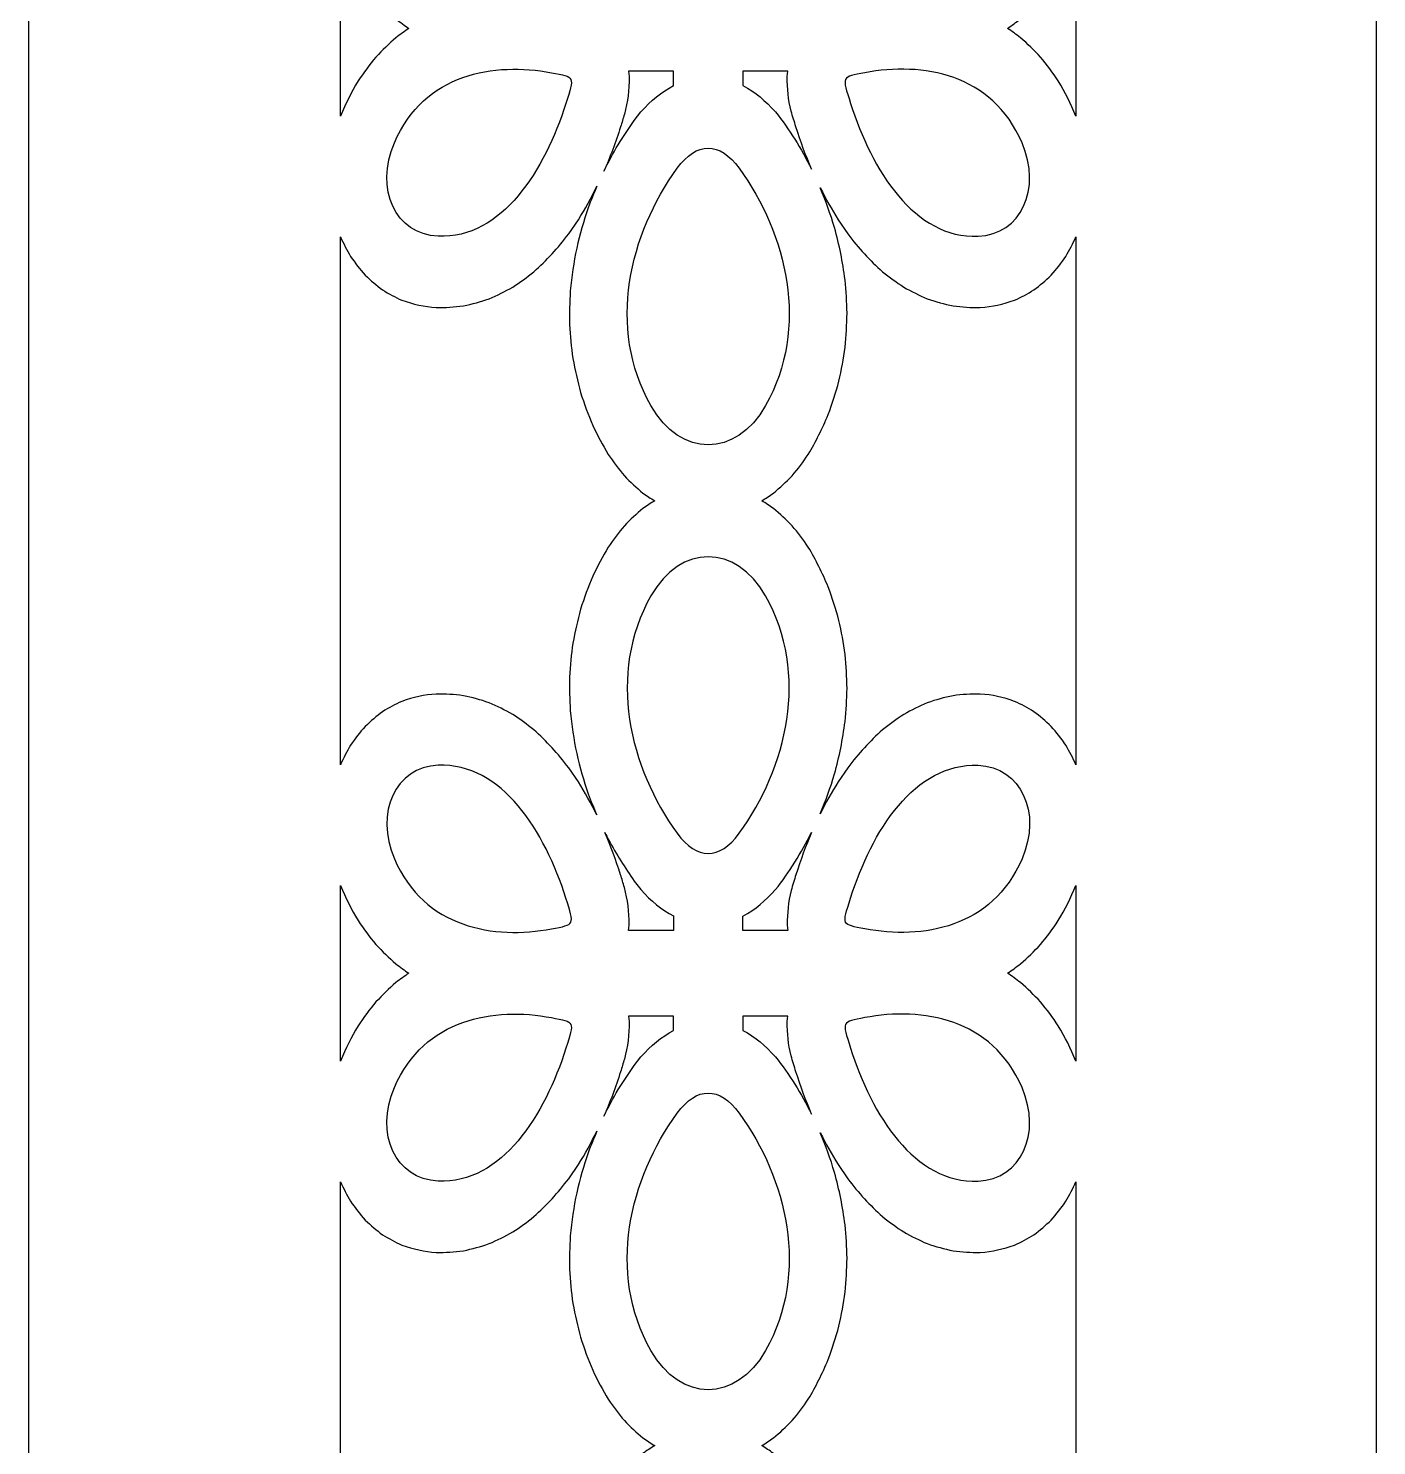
# Model space of a CAD drawing. Header units: centimetres. Extents: x 20.8 to 23.1, y -9 to 9.
# Drawn here: x 20.838 to 23.107, y -4.439 to -2.052 of the extents above; entities that cross this region are included whole.
import ezdxf

# ---------------------------------------------------------------- set-up
doc = ezdxf.new("R2010")
doc.units = ezdxf.units.CM
doc.header["$MEASUREMENT"] = 0
doc.layers.add('layer 1', color=7, linetype='Continuous')

msp = doc.modelspace()

# ---------------------------------------------------------------- linework, layer by layer
at = {"layer": 'layer 1', "color": 250}
for points, knots in [([(23.10706, -9.00021), (23.10706, -9.00021), (20.83793, -9.00021), (20.83793, -9.00021), (20.83793, -9.00021), (20.83793, -9.00021), (20.83793, 9.00077), (20.83793, 9.00077), (20.83793, 9.00077), (20.83793, 9.00077), (23.10706, 9.00077), (23.10706, 9.00077), (23.10706, 9.00077), (23.10706, 9.00077), (23.10706, -9.00021), (23.10706, -9.00021)], [0, 0, 0, 0, 0.2, 0.2, 0.2, 0.2, 0.4, 0.4, 0.4, 0.4, 0.6, 0.6, 0.6, 0.6, 1, 1, 1, 1]), ([(21.36327, -2.2002), (21.37194, -2.17896), (21.38151, -2.16017), (21.3929, -2.14092), (21.3929, -2.14092), (21.40247, -2.12654), (21.41209, -2.11362), (21.4229, -2.10065), (21.4229, -2.10065), (21.43384, -2.08887), (21.44468, -2.07838), (21.45655, -2.06809), (21.45655, -2.06809), (21.46386, -2.06241), (21.4711, -2.05719), (21.47839, -2.05235), (21.47839, -2.05235), (21.47106, -2.04744), (21.46385, -2.04221), (21.45656, -2.03654), (21.45656, -2.03654), (21.44468, -2.02625), (21.43384, -2.01575), (21.4229, -2.00398), (21.4229, -2.00398), (21.41209, -1.99101), (21.40247, -1.97809), (21.3929, -1.9637), (21.3929, -1.9637), (21.3815, -1.94446), (21.37194, -1.92566), (21.36327, -1.90442), (21.36327, -1.90442), (21.36327, -1.90442), (21.36327, -2.2002), (21.36327, -2.2002)], [0, 0, 0, 0, 0.1, 0.1, 0.1, 0.1, 0.2, 0.2, 0.2, 0.2, 0.3, 0.3, 0.3, 0.3, 0.4, 0.4, 0.4, 0.4, 0.5, 0.5, 0.5, 0.5, 0.6, 0.6, 0.6, 0.6, 0.7, 0.7, 0.7, 0.7, 0.8, 0.8, 0.8, 0.8, 1, 1, 1, 1]), ([(22.60097, -1.90442), (22.59231, -1.92567), (22.58273, -1.94446), (22.57134, -1.9637), (22.57134, -1.9637), (22.56176, -1.97809), (22.55215, -1.99101), (22.54134, -2.00398), (22.54134, -2.00398), (22.53039, -2.01576), (22.51955, -2.02625), (22.50767, -2.03654), (22.50767, -2.03654), (22.50041, -2.0422), (22.49321, -2.04741), (22.48591, -2.05231), (22.48591, -2.05231), (22.49321, -2.05722), (22.50041, -2.06243), (22.50768, -2.06808), (22.50768, -2.06808), (22.51955, -2.07838), (22.5304, -2.08887), (22.54134, -2.10065), (22.54134, -2.10065), (22.55215, -2.11361), (22.56176, -2.12654), (22.57134, -2.14092), (22.57134, -2.14092), (22.58273, -2.16017), (22.59231, -2.17895), (22.60097, -2.2002), (22.60097, -2.2002), (22.60097, -2.2002), (22.60097, -1.90442), (22.60097, -1.90442)], [0, 0, 0, 0, 0.1, 0.1, 0.1, 0.1, 0.2, 0.2, 0.2, 0.2, 0.3, 0.3, 0.3, 0.3, 0.4, 0.4, 0.4, 0.4, 0.5, 0.5, 0.5, 0.5, 0.6, 0.6, 0.6, 0.6, 0.7, 0.7, 0.7, 0.7, 0.8, 0.8, 0.8, 0.8, 1, 1, 1, 1]), ([(21.7184, -2.12709), (21.62201, -2.10882), (21.50444, -2.12794), (21.45397, -2.24487), (21.45397, -2.24487), (21.42021, -2.32309), (21.4559, -2.39934), (21.52768, -2.40238), (21.52768, -2.40238), (21.63498, -2.40692), (21.70718, -2.29085), (21.74256, -2.17871), (21.74256, -2.17871), (21.75712, -2.1326), (21.75804, -2.13459), (21.7184, -2.12709)], [0, 0, 0, 0, 0.2, 0.2, 0.2, 0.2, 0.4, 0.4, 0.4, 0.4, 0.6, 0.6, 0.6, 0.6, 1, 1, 1, 1]), ([(22.24584, -2.12708), (22.34223, -2.10882), (22.4598, -2.12794), (22.51027, -2.24487), (22.51027, -2.24487), (22.54403, -2.32309), (22.50834, -2.39934), (22.43656, -2.40238), (22.43656, -2.40238), (22.32926, -2.40692), (22.25705, -2.29085), (22.22168, -2.17871), (22.22168, -2.17871), (22.20713, -2.1326), (22.2062, -2.13458), (22.24584, -2.12708)], [0, 0, 0, 0, 0.2, 0.2, 0.2, 0.2, 0.4, 0.4, 0.4, 0.4, 0.6, 0.6, 0.6, 0.6, 1, 1, 1, 1]), ([(21.92372, -2.12437), (21.92372, -2.12437), (21.92372, -2.1487), (21.92372, -2.1487), (21.92372, -2.1487), (21.90314, -2.15954), (21.88612, -2.17371), (21.86894, -2.19316), (21.86894, -2.19316), (21.86894, -2.19316), (21.85762, -2.2076), (21.85762, -2.2076), (21.85762, -2.2076), (21.84825, -2.22088), (21.83935, -2.23426), (21.83064, -2.24822), (21.83064, -2.24822), (21.822, -2.26296), (21.81405, -2.2777), (21.80666, -2.29277), (21.80666, -2.29277), (21.81713, -2.26891), (21.82635, -2.24415), (21.83455, -2.21819), (21.83455, -2.21819), (21.83679, -2.21111), (21.839, -2.20402), (21.84108, -2.19686), (21.84108, -2.19686), (21.84701, -2.17514), (21.84925, -2.1566), (21.84897, -2.13347), (21.84897, -2.13347), (21.84897, -2.13347), (21.84797, -2.12437), (21.84797, -2.12437), (21.84797, -2.12437), (21.84797, -2.12437), (21.92372, -2.12437), (21.92372, -2.12437)], [0, 0, 0, 0, 0.0909091, 0.0909091, 0.0909091, 0.0909091, 0.1818182, 0.1818182, 0.1818182, 0.1818182, 0.2727273, 0.2727273, 0.2727273, 0.2727273, 0.3636364, 0.3636364, 0.3636364, 0.3636364, 0.4545455, 0.4545455, 0.4545455, 0.4545455, 0.5454545, 0.5454545, 0.5454545, 0.5454545, 0.6363636, 0.6363636, 0.6363636, 0.6363636, 0.7272727, 0.7272727, 0.7272727, 0.7272727, 0.8181818, 0.8181818, 0.8181818, 0.8181818, 1, 1, 1, 1]), ([(22.04051, -2.1485), (22.04051, -2.1485), (22.04051, -2.12437), (22.04051, -2.12437), (22.04051, -2.12437), (22.04051, -2.12437), (22.11627, -2.12437), (22.11627, -2.12437), (22.11627, -2.12437), (22.11627, -2.12437), (22.11526, -2.13346), (22.11526, -2.13346), (22.11526, -2.13346), (22.11503, -2.15452), (22.11674, -2.17163), (22.12173, -2.19161), (22.12173, -2.19161), (22.12418, -2.20059), (22.1269, -2.20939), (22.1297, -2.21821), (22.1297, -2.21821), (22.13753, -2.24296), (22.14627, -2.26662), (22.15613, -2.28944), (22.15613, -2.28944), (22.13862, -2.25479), (22.11884, -2.22205), (22.09529, -2.19315), (22.09529, -2.19315), (22.07824, -2.17386), (22.06145, -2.15986), (22.04051, -2.1485)], [0, 0, 0, 0, 0.1111111, 0.1111111, 0.1111111, 0.1111111, 0.2222222, 0.2222222, 0.2222222, 0.2222222, 0.3333333, 0.3333333, 0.3333333, 0.3333333, 0.4444444, 0.4444444, 0.4444444, 0.4444444, 0.5555556, 0.5555556, 0.5555556, 0.5555556, 0.6666667, 0.6666667, 0.6666667, 0.6666667, 0.7777778, 0.7777778, 0.7777778, 0.7777778, 1, 1, 1, 1]), ([(21.92997, -2.28795), (21.85007, -2.39782), (21.81117, -2.55605), (21.88561, -2.6876), (21.88561, -2.6876), (21.9354, -2.77561), (22.02885, -2.77559), (22.07864, -2.6876), (22.07864, -2.6876), (22.15307, -2.55605), (22.11417, -2.39782), (22.03427, -2.28795), (22.03427, -2.28795), (22.00142, -2.24276), (21.96282, -2.24276), (21.92997, -2.28795)], [0, 0, 0, 0, 0.2, 0.2, 0.2, 0.2, 0.4, 0.4, 0.4, 0.4, 0.6, 0.6, 0.6, 0.6, 1, 1, 1, 1]), ([(21.36327, -3.2923), (21.36843, -3.28075), (21.37382, -3.27029), (21.38021, -3.25943), (21.38021, -3.25943), (21.38805, -3.24787), (21.39581, -3.23792), (21.40487, -3.22779), (21.40487, -3.22779), (21.4144, -3.2185), (21.42361, -3.21067), (21.43405, -3.20301), (21.43405, -3.20301), (21.44479, -3.19623), (21.45508, -3.19073), (21.46642, -3.18566), (21.46642, -3.18566), (21.48609, -3.17849), (21.50396, -3.17476), (21.52442, -3.17322), (21.52442, -3.17322), (21.53999, -3.1731), (21.55462, -3.174), (21.5701, -3.17606), (21.5701, -3.17606), (21.58498, -3.17909), (21.59886, -3.18291), (21.61337, -3.18797), (21.61337, -3.18797), (21.6271, -3.19378), (21.63988, -3.20012), (21.65304, -3.20765), (21.65304, -3.20765), (21.66539, -3.21567), (21.67691, -3.22404), (21.68858, -3.23345), (21.68858, -3.23345), (21.71036, -3.25279), (21.72897, -3.2732), (21.74729, -3.29735), (21.74729, -3.29735), (21.74729, -3.29735), (21.76355, -3.32103), (21.76355, -3.32103), (21.76355, -3.32103), (21.77481, -3.3391), (21.78505, -3.35754), (21.7944, -3.37653), (21.7944, -3.37653), (21.7894, -3.36499), (21.78467, -3.35324), (21.78014, -3.34107), (21.78014, -3.34107), (21.77254, -3.31864), (21.76623, -3.29667), (21.76072, -3.27332), (21.76072, -3.27332), (21.75585, -3.24915), (21.75239, -3.22592), (21.75002, -3.20117), (21.75002, -3.20117), (21.7489, -3.18216), (21.74851, -3.16386), (21.74882, -3.1448), (21.74882, -3.1448), (21.74991, -3.12527), (21.75171, -3.10672), (21.75437, -3.08742), (21.75437, -3.08742), (21.75792, -3.06777), (21.76208, -3.04934), (21.76727, -3.03025), (21.76727, -3.03025), (21.77343, -3.01098), (21.78007, -2.99309), (21.78784, -2.97472), (21.78784, -2.97472), (21.79596, -2.95772), (21.80427, -2.9418), (21.81378, -2.92594), (21.81378, -2.92594), (21.82246, -2.91305), (21.83115, -2.90152), (21.84096, -2.88995), (21.84096, -2.88995), (21.85117, -2.87925), (21.86116, -2.86996), (21.87233, -2.86084), (21.87233, -2.86084), (21.87895, -2.85611), (21.88543, -2.85183), (21.89207, -2.84783), (21.89207, -2.84783), (21.88543, -2.84383), (21.87895, -2.83956), (21.87233, -2.83483), (21.87233, -2.83483), (21.86116, -2.8257), (21.85117, -2.81641), (21.84096, -2.80571), (21.84096, -2.80571), (21.83115, -2.79414), (21.82246, -2.78261), (21.81378, -2.76973), (21.81378, -2.76973), (21.80427, -2.75386), (21.79596, -2.73794), (21.78783, -2.72094), (21.78783, -2.72094), (21.78007, -2.70257), (21.77343, -2.68469), (21.76727, -2.66542), (21.76727, -2.66542), (21.76208, -2.64632), (21.75792, -2.6279), (21.75437, -2.60825), (21.75437, -2.60825), (21.75171, -2.58894), (21.74991, -2.5704), (21.74882, -2.55087), (21.74882, -2.55087), (21.74851, -2.5318), (21.7489, -2.51351), (21.75002, -2.4945), (21.75002, -2.4945), (21.75239, -2.46975), (21.75585, -2.44651), (21.76072, -2.42234), (21.76072, -2.42234), (21.76623, -2.39899), (21.77254, -2.37702), (21.78014, -2.35459), (21.78014, -2.35459), (21.78482, -2.34203), (21.78972, -2.32992), (21.7949, -2.31812), (21.7949, -2.31812), (21.78541, -2.33746), (21.77501, -2.35624), (21.76355, -2.37463), (21.76355, -2.37463), (21.76355, -2.37463), (21.74729, -2.39832), (21.74729, -2.39832), (21.74729, -2.39832), (21.72896, -2.42247), (21.71036, -2.44286), (21.68858, -2.4622), (21.68858, -2.4622), (21.67691, -2.47161), (21.66539, -2.47998), (21.65305, -2.488), (21.65305, -2.488), (21.63989, -2.49554), (21.6271, -2.50188), (21.61336, -2.50769), (21.61336, -2.50769), (21.59886, -2.51275), (21.58498, -2.51656), (21.5701, -2.5196), (21.5701, -2.5196), (21.55462, -2.52166), (21.53999, -2.52255), (21.52441, -2.52244), (21.52441, -2.52244), (21.50396, -2.5209), (21.48608, -2.51716), (21.46641, -2.51), (21.46641, -2.51), (21.45507, -2.50493), (21.44479, -2.49942), (21.43404, -2.49265), (21.43404, -2.49265), (21.42361, -2.48499), (21.41439, -2.47716), (21.40487, -2.46787), (21.40487, -2.46787), (21.39582, -2.45774), (21.38805, -2.44779), (21.38021, -2.43623), (21.38021, -2.43623), (21.37382, -2.42537), (21.36842, -2.41491), (21.36327, -2.40336), (21.36327, -2.40336), (21.36327, -2.40336), (21.36327, -3.2923), (21.36327, -3.2923)], [0, 0, 0, 0, 0.0208333, 0.0208333, 0.0208333, 0.0208333, 0.0416667, 0.0416667, 0.0416667, 0.0416667, 0.0625, 0.0625, 0.0625, 0.0625, 0.0833333, 0.0833333, 0.0833333, 0.0833333, 0.1041667, 0.1041667, 0.1041667, 0.1041667, 0.125, 0.125, 0.125, 0.125, 0.1458333, 0.1458333, 0.1458333, 0.1458333, 0.1666667, 0.1666667, 0.1666667, 0.1666667, 0.1875, 0.1875, 0.1875, 0.1875, 0.2083333, 0.2083333, 0.2083333, 0.2083333, 0.2291667, 0.2291667, 0.2291667, 0.2291667, 0.25, 0.25, 0.25, 0.25, 0.2708333, 0.2708333, 0.2708333, 0.2708333, 0.2916667, 0.2916667, 0.2916667, 0.2916667, 0.3125, 0.3125, 0.3125, 0.3125, 0.3333333, 0.3333333, 0.3333333, 0.3333333, 0.3541667, 0.3541667, 0.3541667, 0.3541667, 0.375, 0.375, 0.375, 0.375, 0.3958333, 0.3958333, 0.3958333, 0.3958333, 0.4166667, 0.4166667, 0.4166667, 0.4166667, 0.4375, 0.4375, 0.4375, 0.4375, 0.4583333, 0.4583333, 0.4583333, 0.4583333, 0.4791667, 0.4791667, 0.4791667, 0.4791667, 0.5, 0.5, 0.5, 0.5, 0.5208333, 0.5208333, 0.5208333, 0.5208333, 0.5416667, 0.5416667, 0.5416667, 0.5416667, 0.5625, 0.5625, 0.5625, 0.5625, 0.5833333, 0.5833333, 0.5833333, 0.5833333, 0.6041667, 0.6041667, 0.6041667, 0.6041667, 0.625, 0.625, 0.625, 0.625, 0.6458333, 0.6458333, 0.6458333, 0.6458333, 0.6666667, 0.6666667, 0.6666667, 0.6666667, 0.6875, 0.6875, 0.6875, 0.6875, 0.7083333, 0.7083333, 0.7083333, 0.7083333, 0.7291667, 0.7291667, 0.7291667, 0.7291667, 0.75, 0.75, 0.75, 0.75, 0.7708333, 0.7708333, 0.7708333, 0.7708333, 0.7916667, 0.7916667, 0.7916667, 0.7916667, 0.8125, 0.8125, 0.8125, 0.8125, 0.8333333, 0.8333333, 0.8333333, 0.8333333, 0.8541667, 0.8541667, 0.8541667, 0.8541667, 0.875, 0.875, 0.875, 0.875, 0.8958333, 0.8958333, 0.8958333, 0.8958333, 0.9166667, 0.9166667, 0.9166667, 0.9166667, 0.9375, 0.9375, 0.9375, 0.9375, 0.9583333, 0.9583333, 0.9583333, 0.9583333, 1, 1, 1, 1]), ([(22.60097, -2.40336), (22.59582, -2.41491), (22.59042, -2.42537), (22.58402, -2.43624), (22.58402, -2.43624), (22.57618, -2.44779), (22.56842, -2.45775), (22.55936, -2.46787), (22.55936, -2.46787), (22.54984, -2.47716), (22.54062, -2.48499), (22.53019, -2.49265), (22.53019, -2.49265), (22.51945, -2.49942), (22.50916, -2.50493), (22.49783, -2.51), (22.49783, -2.51), (22.47816, -2.51717), (22.46028, -2.5209), (22.43983, -2.52244), (22.43983, -2.52244), (22.42425, -2.52256), (22.40962, -2.52166), (22.39414, -2.5196), (22.39414, -2.5196), (22.37925, -2.51657), (22.36538, -2.51275), (22.35087, -2.50769), (22.35087, -2.50769), (22.33713, -2.50188), (22.32434, -2.49554), (22.31118, -2.488), (22.31118, -2.488), (22.29885, -2.47998), (22.28732, -2.47162), (22.27566, -2.4622), (22.27566, -2.4622), (22.25388, -2.44287), (22.23527, -2.42247), (22.21695, -2.39832), (22.21695, -2.39832), (22.21695, -2.39832), (22.20069, -2.37463), (22.20069, -2.37463), (22.20069, -2.37463), (22.18978, -2.35714), (22.17984, -2.33929), (22.17075, -2.32096), (22.17075, -2.32096), (22.17984, -2.34275), (22.1877, -2.36457), (22.1948, -2.38787), (22.1948, -2.38787), (22.20275, -2.41728), (22.20844, -2.44547), (22.21246, -2.4761), (22.21246, -2.4761), (22.21425, -2.49487), (22.21532, -2.51301), (22.21573, -2.53192), (22.21573, -2.53192), (22.21541, -2.55131), (22.21436, -2.56981), (22.21251, -2.58908), (22.21251, -2.58908), (22.20981, -2.60874), (22.20645, -2.62725), (22.20212, -2.64647), (22.20212, -2.64647), (22.19683, -2.66592), (22.19102, -2.68403), (22.18411, -2.7027), (22.18411, -2.7027), (22.17404, -2.72653), (22.16342, -2.74812), (22.15045, -2.76973), (22.15045, -2.76973), (22.14178, -2.78261), (22.13309, -2.79414), (22.12328, -2.80571), (22.12328, -2.80571), (22.11308, -2.8164), (22.10308, -2.8257), (22.09192, -2.83482), (22.09192, -2.83482), (22.08529, -2.83955), (22.07881, -2.84383), (22.07216, -2.84783), (22.07216, -2.84783), (22.07881, -2.85183), (22.0853, -2.85611), (22.09192, -2.86085), (22.09192, -2.86085), (22.10308, -2.86996), (22.11308, -2.87926), (22.12328, -2.88996), (22.12328, -2.88996), (22.13309, -2.90153), (22.14178, -2.91305), (22.15045, -2.92593), (22.15045, -2.92593), (22.16342, -2.94755), (22.17404, -2.96913), (22.18411, -2.99296), (22.18411, -2.99296), (22.19102, -3.01163), (22.19683, -3.02974), (22.20212, -3.0492), (22.20212, -3.0492), (22.20645, -3.06842), (22.20981, -3.08693), (22.21251, -3.10659), (22.21251, -3.10659), (22.21436, -3.12586), (22.21541, -3.14435), (22.21573, -3.16374), (22.21573, -3.16374), (22.21532, -3.18265), (22.21425, -3.20079), (22.21246, -3.21956), (22.21246, -3.21956), (22.20843, -3.25019), (22.20275, -3.27838), (22.1948, -3.30779), (22.1948, -3.30779), (22.1877, -3.33108), (22.17985, -3.3529), (22.17075, -3.37469), (22.17075, -3.37469), (22.17985, -3.35636), (22.18979, -3.33852), (22.20069, -3.32103), (22.20069, -3.32103), (22.20069, -3.32103), (22.21695, -3.29734), (22.21695, -3.29734), (22.21695, -3.29734), (22.23527, -3.27319), (22.25388, -3.25278), (22.27567, -3.23345), (22.27567, -3.23345), (22.28733, -3.22404), (22.29885, -3.21567), (22.3112, -3.20765), (22.3112, -3.20765), (22.32435, -3.20012), (22.33714, -3.19378), (22.35087, -3.18797), (22.35087, -3.18797), (22.36538, -3.18291), (22.37926, -3.1791), (22.39414, -3.17606), (22.39414, -3.17606), (22.40961, -3.174), (22.42425, -3.1731), (22.43982, -3.17322), (22.43982, -3.17322), (22.46027, -3.17476), (22.47816, -3.17849), (22.49782, -3.18566), (22.49782, -3.18566), (22.50916, -3.19073), (22.51944, -3.19623), (22.53019, -3.20301), (22.53019, -3.20301), (22.54062, -3.21067), (22.54984, -3.21849), (22.55937, -3.22779), (22.55937, -3.22779), (22.56842, -3.23791), (22.57618, -3.24787), (22.58403, -3.25943), (22.58403, -3.25943), (22.59042, -3.27029), (22.59582, -3.28075), (22.60097, -3.2923), (22.60097, -3.2923), (22.60097, -3.2923), (22.60097, -2.40336), (22.60097, -2.40336)], [0, 0, 0, 0, 0.0217391, 0.0217391, 0.0217391, 0.0217391, 0.0434783, 0.0434783, 0.0434783, 0.0434783, 0.0652174, 0.0652174, 0.0652174, 0.0652174, 0.0869565, 0.0869565, 0.0869565, 0.0869565, 0.1086957, 0.1086957, 0.1086957, 0.1086957, 0.1304348, 0.1304348, 0.1304348, 0.1304348, 0.1521739, 0.1521739, 0.1521739, 0.1521739, 0.173913, 0.173913, 0.173913, 0.173913, 0.1956522, 0.1956522, 0.1956522, 0.1956522, 0.2173913, 0.2173913, 0.2173913, 0.2173913, 0.2391304, 0.2391304, 0.2391304, 0.2391304, 0.2608696, 0.2608696, 0.2608696, 0.2608696, 0.2826087, 0.2826087, 0.2826087, 0.2826087, 0.3043478, 0.3043478, 0.3043478, 0.3043478, 0.326087, 0.326087, 0.326087, 0.326087, 0.3478261, 0.3478261, 0.3478261, 0.3478261, 0.3695652, 0.3695652, 0.3695652, 0.3695652, 0.3913043, 0.3913043, 0.3913043, 0.3913043, 0.4130435, 0.4130435, 0.4130435, 0.4130435, 0.4347826, 0.4347826, 0.4347826, 0.4347826, 0.4565217, 0.4565217, 0.4565217, 0.4565217, 0.4782609, 0.4782609, 0.4782609, 0.4782609, 0.5, 0.5, 0.5, 0.5, 0.5217391, 0.5217391, 0.5217391, 0.5217391, 0.5434783, 0.5434783, 0.5434783, 0.5434783, 0.5652174, 0.5652174, 0.5652174, 0.5652174, 0.5869565, 0.5869565, 0.5869565, 0.5869565, 0.6086957, 0.6086957, 0.6086957, 0.6086957, 0.6304348, 0.6304348, 0.6304348, 0.6304348, 0.6521739, 0.6521739, 0.6521739, 0.6521739, 0.673913, 0.673913, 0.673913, 0.673913, 0.6956522, 0.6956522, 0.6956522, 0.6956522, 0.7173913, 0.7173913, 0.7173913, 0.7173913, 0.7391304, 0.7391304, 0.7391304, 0.7391304, 0.7608696, 0.7608696, 0.7608696, 0.7608696, 0.7826087, 0.7826087, 0.7826087, 0.7826087, 0.8043478, 0.8043478, 0.8043478, 0.8043478, 0.826087, 0.826087, 0.826087, 0.826087, 0.8478261, 0.8478261, 0.8478261, 0.8478261, 0.8695652, 0.8695652, 0.8695652, 0.8695652, 0.8913043, 0.8913043, 0.8913043, 0.8913043, 0.9130435, 0.9130435, 0.9130435, 0.9130435, 0.9347826, 0.9347826, 0.9347826, 0.9347826, 0.9565217, 0.9565217, 0.9565217, 0.9565217, 1, 1, 1, 1]), ([(21.92997, -3.40772), (21.85007, -3.29784), (21.81117, -3.13961), (21.88561, -3.00806), (21.88561, -3.00806), (21.9354, -2.92006), (22.02885, -2.92007), (22.07864, -3.00806), (22.07864, -3.00806), (22.15307, -3.13961), (22.11417, -3.29784), (22.03427, -3.40772), (22.03427, -3.40772), (22.00142, -3.45291), (21.96282, -3.4529), (21.92997, -3.40772)], [0, 0, 0, 0, 0.2, 0.2, 0.2, 0.2, 0.4, 0.4, 0.4, 0.4, 0.6, 0.6, 0.6, 0.6, 1, 1, 1, 1]), ([(21.7184, -3.56858), (21.62201, -3.58684), (21.50444, -3.56773), (21.45397, -3.4508), (21.45397, -3.4508), (21.42021, -3.37257), (21.4559, -3.29632), (21.52768, -3.29328), (21.52768, -3.29328), (21.63498, -3.28874), (21.70718, -3.40482), (21.74256, -3.51695), (21.74256, -3.51695), (21.75712, -3.56306), (21.75804, -3.56107), (21.7184, -3.56858)], [0, 0, 0, 0, 0.2, 0.2, 0.2, 0.2, 0.4, 0.4, 0.4, 0.4, 0.6, 0.6, 0.6, 0.6, 1, 1, 1, 1]), ([(22.24584, -3.56858), (22.34223, -3.58684), (22.4598, -3.56773), (22.51027, -3.4508), (22.51027, -3.4508), (22.54403, -3.37257), (22.50834, -3.29632), (22.43656, -3.29328), (22.43656, -3.29328), (22.32926, -3.28874), (22.25706, -3.40482), (22.22168, -3.51695), (22.22168, -3.51695), (22.20712, -3.56306), (22.2062, -3.56107), (22.24584, -3.56858)], [0, 0, 0, 0, 0.2, 0.2, 0.2, 0.2, 0.4, 0.4, 0.4, 0.4, 0.6, 0.6, 0.6, 0.6, 1, 1, 1, 1]), ([(21.85763, -3.48807), (21.84188, -3.46577), (21.82779, -3.44322), (21.81434, -3.41871), (21.81434, -3.41871), (21.81227, -3.41466), (21.81025, -3.41063), (21.80827, -3.40658), (21.80827, -3.40658), (21.81807, -3.4293), (21.82677, -3.45284), (21.83454, -3.47745), (21.83454, -3.47745), (21.83679, -3.48454), (21.839, -3.49163), (21.84108, -3.49879), (21.84108, -3.49879), (21.847, -3.52052), (21.84925, -3.53905), (21.84897, -3.56218), (21.84897, -3.56218), (21.84897, -3.56218), (21.84797, -3.5713), (21.84797, -3.5713), (21.84797, -3.5713), (21.84797, -3.5713), (21.92372, -3.5713), (21.92372, -3.5713), (21.92372, -3.5713), (21.92372, -3.5713), (21.92372, -3.54695), (21.92372, -3.54695), (21.92372, -3.54695), (21.90314, -3.53612), (21.88612, -3.52195), (21.86895, -3.50251), (21.86895, -3.50251), (21.86895, -3.50251), (21.85763, -3.48807), (21.85763, -3.48807)], [0, 0, 0, 0, 0.0909091, 0.0909091, 0.0909091, 0.0909091, 0.1818182, 0.1818182, 0.1818182, 0.1818182, 0.2727273, 0.2727273, 0.2727273, 0.2727273, 0.3636364, 0.3636364, 0.3636364, 0.3636364, 0.4545455, 0.4545455, 0.4545455, 0.4545455, 0.5454545, 0.5454545, 0.5454545, 0.5454545, 0.6363636, 0.6363636, 0.6363636, 0.6363636, 0.7272727, 0.7272727, 0.7272727, 0.7272727, 0.8181818, 0.8181818, 0.8181818, 0.8181818, 1, 1, 1, 1]), ([(22.04051, -3.5713), (22.04051, -3.5713), (22.11627, -3.5713), (22.11627, -3.5713), (22.11627, -3.5713), (22.11627, -3.5713), (22.11526, -3.56219), (22.11526, -3.56219), (22.11526, -3.56219), (22.11502, -3.54114), (22.11674, -3.52403), (22.12173, -3.50405), (22.12173, -3.50405), (22.12418, -3.49506), (22.12691, -3.48625), (22.1297, -3.47742), (22.1297, -3.47742), (22.13755, -3.45267), (22.14629, -3.429), (22.15615, -3.40618), (22.15615, -3.40618), (22.13864, -3.44085), (22.11884, -3.47361), (22.09528, -3.50252), (22.09528, -3.50252), (22.07824, -3.5218), (22.06145, -3.53579), (22.04051, -3.54716), (22.04051, -3.54716), (22.04051, -3.54716), (22.04051, -3.5713), (22.04051, -3.5713)], [0, 0, 0, 0, 0.1111111, 0.1111111, 0.1111111, 0.1111111, 0.2222222, 0.2222222, 0.2222222, 0.2222222, 0.3333333, 0.3333333, 0.3333333, 0.3333333, 0.4444444, 0.4444444, 0.4444444, 0.4444444, 0.5555556, 0.5555556, 0.5555556, 0.5555556, 0.6666667, 0.6666667, 0.6666667, 0.6666667, 0.7777778, 0.7777778, 0.7777778, 0.7777778, 1, 1, 1, 1]), ([(21.36327, -3.79124), (21.37194, -3.76999), (21.38151, -3.7512), (21.3929, -3.73195), (21.3929, -3.73195), (21.40247, -3.71757), (21.41209, -3.70465), (21.4229, -3.69168), (21.4229, -3.69168), (21.43384, -3.67991), (21.44468, -3.66941), (21.45655, -3.65912), (21.45655, -3.65912), (21.46386, -3.65344), (21.4711, -3.64822), (21.47839, -3.64338), (21.47839, -3.64338), (21.47106, -3.63847), (21.46385, -3.63324), (21.45656, -3.62757), (21.45656, -3.62757), (21.44468, -3.61728), (21.43384, -3.60678), (21.4229, -3.59501), (21.4229, -3.59501), (21.41209, -3.58204), (21.40247, -3.56912), (21.3929, -3.55474), (21.3929, -3.55474), (21.3815, -3.53549), (21.37194, -3.5167), (21.36327, -3.49545), (21.36327, -3.49545), (21.36327, -3.49545), (21.36327, -3.79124), (21.36327, -3.79124)], [0, 0, 0, 0, 0.1, 0.1, 0.1, 0.1, 0.2, 0.2, 0.2, 0.2, 0.3, 0.3, 0.3, 0.3, 0.4, 0.4, 0.4, 0.4, 0.5, 0.5, 0.5, 0.5, 0.6, 0.6, 0.6, 0.6, 0.7, 0.7, 0.7, 0.7, 0.8, 0.8, 0.8, 0.8, 1, 1, 1, 1]), ([(22.60097, -3.49545), (22.59231, -3.5167), (22.58273, -3.53549), (22.57134, -3.55474), (22.57134, -3.55474), (22.56176, -3.56912), (22.55215, -3.58204), (22.54134, -3.59502), (22.54134, -3.59502), (22.53039, -3.60679), (22.51955, -3.61729), (22.50767, -3.62758), (22.50767, -3.62758), (22.50041, -3.63323), (22.49321, -3.63844), (22.48591, -3.64334), (22.48591, -3.64334), (22.49321, -3.64825), (22.50041, -3.65346), (22.50768, -3.65912), (22.50768, -3.65912), (22.51955, -3.66941), (22.5304, -3.6799), (22.54134, -3.69168), (22.54134, -3.69168), (22.55215, -3.70464), (22.56176, -3.71757), (22.57134, -3.73195), (22.57134, -3.73195), (22.58273, -3.7512), (22.59231, -3.76998), (22.60097, -3.79123), (22.60097, -3.79123), (22.60097, -3.79123), (22.60097, -3.49545), (22.60097, -3.49545)], [0, 0, 0, 0, 0.1, 0.1, 0.1, 0.1, 0.2, 0.2, 0.2, 0.2, 0.3, 0.3, 0.3, 0.3, 0.4, 0.4, 0.4, 0.4, 0.5, 0.5, 0.5, 0.5, 0.6, 0.6, 0.6, 0.6, 0.7, 0.7, 0.7, 0.7, 0.8, 0.8, 0.8, 0.8, 1, 1, 1, 1]), ([(21.7184, -3.71812), (21.62201, -3.69985), (21.50444, -3.71897), (21.45397, -3.8359), (21.45397, -3.8359), (21.42021, -3.91412), (21.4559, -3.99037), (21.52768, -3.99341), (21.52768, -3.99341), (21.63498, -3.99795), (21.70718, -3.88188), (21.74256, -3.76974), (21.74256, -3.76974), (21.75712, -3.72363), (21.75804, -3.72562), (21.7184, -3.71812)], [0, 0, 0, 0, 0.2, 0.2, 0.2, 0.2, 0.4, 0.4, 0.4, 0.4, 0.6, 0.6, 0.6, 0.6, 1, 1, 1, 1]), ([(21.92372, -3.7154), (21.92372, -3.7154), (21.92372, -3.73973), (21.92372, -3.73973), (21.92372, -3.73973), (21.90314, -3.75057), (21.88612, -3.76474), (21.86894, -3.78419), (21.86894, -3.78419), (21.86894, -3.78419), (21.85762, -3.79863), (21.85762, -3.79863), (21.85762, -3.79863), (21.84825, -3.81191), (21.83935, -3.82529), (21.83064, -3.83925), (21.83064, -3.83925), (21.822, -3.85399), (21.81405, -3.86873), (21.80666, -3.8838), (21.80666, -3.8838), (21.81713, -3.85994), (21.82635, -3.83518), (21.83455, -3.80923), (21.83455, -3.80923), (21.83679, -3.80214), (21.839, -3.79505), (21.84108, -3.7879), (21.84108, -3.7879), (21.84701, -3.76617), (21.84925, -3.74763), (21.84897, -3.7245), (21.84897, -3.7245), (21.84897, -3.7245), (21.84797, -3.7154), (21.84797, -3.7154), (21.84797, -3.7154), (21.84797, -3.7154), (21.92372, -3.7154), (21.92372, -3.7154)], [0, 0, 0, 0, 0.0909091, 0.0909091, 0.0909091, 0.0909091, 0.1818182, 0.1818182, 0.1818182, 0.1818182, 0.2727273, 0.2727273, 0.2727273, 0.2727273, 0.3636364, 0.3636364, 0.3636364, 0.3636364, 0.4545455, 0.4545455, 0.4545455, 0.4545455, 0.5454545, 0.5454545, 0.5454545, 0.5454545, 0.6363636, 0.6363636, 0.6363636, 0.6363636, 0.7272727, 0.7272727, 0.7272727, 0.7272727, 0.8181818, 0.8181818, 0.8181818, 0.8181818, 1, 1, 1, 1]), ([(22.04051, -3.73953), (22.04051, -3.73953), (22.04051, -3.7154), (22.04051, -3.7154), (22.04051, -3.7154), (22.04051, -3.7154), (22.11627, -3.7154), (22.11627, -3.7154), (22.11627, -3.7154), (22.11627, -3.7154), (22.11526, -3.7245), (22.11526, -3.7245), (22.11526, -3.7245), (22.11503, -3.74555), (22.11674, -3.76266), (22.12173, -3.78265), (22.12173, -3.78265), (22.12418, -3.79162), (22.1269, -3.80042), (22.1297, -3.80924), (22.1297, -3.80924), (22.13753, -3.83399), (22.14627, -3.85765), (22.15613, -3.88047), (22.15613, -3.88047), (22.13862, -3.84582), (22.11884, -3.81308), (22.09529, -3.78418), (22.09529, -3.78418), (22.07824, -3.76489), (22.06145, -3.7509), (22.04051, -3.73953)], [0, 0, 0, 0, 0.1111111, 0.1111111, 0.1111111, 0.1111111, 0.2222222, 0.2222222, 0.2222222, 0.2222222, 0.3333333, 0.3333333, 0.3333333, 0.3333333, 0.4444444, 0.4444444, 0.4444444, 0.4444444, 0.5555556, 0.5555556, 0.5555556, 0.5555556, 0.6666667, 0.6666667, 0.6666667, 0.6666667, 0.7777778, 0.7777778, 0.7777778, 0.7777778, 1, 1, 1, 1]), ([(22.24584, -3.71812), (22.34223, -3.69985), (22.4598, -3.71897), (22.51027, -3.8359), (22.51027, -3.8359), (22.54403, -3.91412), (22.50834, -3.99037), (22.43656, -3.99341), (22.43656, -3.99341), (22.32926, -3.99795), (22.25705, -3.88188), (22.22168, -3.76975), (22.22168, -3.76975), (22.20713, -3.72363), (22.2062, -3.72562), (22.24584, -3.71812)], [0, 0, 0, 0, 0.2, 0.2, 0.2, 0.2, 0.4, 0.4, 0.4, 0.4, 0.6, 0.6, 0.6, 0.6, 1, 1, 1, 1]), ([(21.92997, -3.87898), (21.85007, -3.98885), (21.81117, -4.14709), (21.88561, -4.27864), (21.88561, -4.27864), (21.9354, -4.36664), (22.02885, -4.36663), (22.07864, -4.27864), (22.07864, -4.27864), (22.15307, -4.14709), (22.11417, -3.98885), (22.03427, -3.87898), (22.03427, -3.87898), (22.00142, -3.83379), (21.96282, -3.83379), (21.92997, -3.87898)], [0, 0, 0, 0, 0.2, 0.2, 0.2, 0.2, 0.4, 0.4, 0.4, 0.4, 0.6, 0.6, 0.6, 0.6, 1, 1, 1, 1]), ([(21.7944, -4.96756), (21.7894, -4.95602), (21.78467, -4.94427), (21.78014, -4.9321), (21.78014, -4.9321), (21.77254, -4.90967), (21.76623, -4.8877), (21.76072, -4.86435), (21.76072, -4.86435), (21.75585, -4.84018), (21.75239, -4.81695), (21.75002, -4.7922), (21.75002, -4.7922), (21.7489, -4.77319), (21.74851, -4.7549), (21.74882, -4.73583), (21.74882, -4.73583), (21.74991, -4.7163), (21.75171, -4.69775), (21.75437, -4.67845), (21.75437, -4.67845), (21.75792, -4.6588), (21.76208, -4.64037), (21.76727, -4.62128), (21.76727, -4.62128), (21.77343, -4.60201), (21.78007, -4.58413), (21.78784, -4.56575), (21.78784, -4.56575), (21.79596, -4.54875), (21.80427, -4.53284), (21.81378, -4.51697), (21.81378, -4.51697), (21.82246, -4.50408), (21.83115, -4.49256), (21.84096, -4.48098), (21.84096, -4.48098), (21.85117, -4.47028), (21.86116, -4.461), (21.87233, -4.45187), (21.87233, -4.45187), (21.87895, -4.44714), (21.88543, -4.44286), (21.89207, -4.43886), (21.89207, -4.43886), (21.88543, -4.43486), (21.87895, -4.43059), (21.87233, -4.42586), (21.87233, -4.42586), (21.86116, -4.41673), (21.85117, -4.40744), (21.84096, -4.39674), (21.84096, -4.39674), (21.83115, -4.38517), (21.82246, -4.37365), (21.81378, -4.36076), (21.81378, -4.36076), (21.80427, -4.34489), (21.79596, -4.32897), (21.78783, -4.31197), (21.78783, -4.31197), (21.78007, -4.2936), (21.77343, -4.27572), (21.76727, -4.25645), (21.76727, -4.25645), (21.76208, -4.23736), (21.75792, -4.21893), (21.75437, -4.19928), (21.75437, -4.19928), (21.75171, -4.17998), (21.74991, -4.16143), (21.74882, -4.1419), (21.74882, -4.1419), (21.74851, -4.12283), (21.7489, -4.10454), (21.75002, -4.08553), (21.75002, -4.08553), (21.75239, -4.06078), (21.75585, -4.03754), (21.76072, -4.01338), (21.76072, -4.01338), (21.76623, -3.99003), (21.77254, -3.96805), (21.78014, -3.94562), (21.78014, -3.94562), (21.78482, -3.93306), (21.78972, -3.92095), (21.7949, -3.90915), (21.7949, -3.90915), (21.78541, -3.92849), (21.77501, -3.94727), (21.76355, -3.96566), (21.76355, -3.96566), (21.76355, -3.96566), (21.74729, -3.98935), (21.74729, -3.98935), (21.74729, -3.98935), (21.72896, -4.0135), (21.71036, -4.03389), (21.68858, -4.05323), (21.68858, -4.05323), (21.67691, -4.06265), (21.66539, -4.07101), (21.65305, -4.07903), (21.65305, -4.07903), (21.63989, -4.08657), (21.6271, -4.09291), (21.61336, -4.09872), (21.61336, -4.09872), (21.59886, -4.10378), (21.58498, -4.1076), (21.5701, -4.11063), (21.5701, -4.11063), (21.55462, -4.11269), (21.53999, -4.11359), (21.52441, -4.11347), (21.52441, -4.11347), (21.50396, -4.11193), (21.48608, -4.1082), (21.46641, -4.10103), (21.46641, -4.10103), (21.45507, -4.09596), (21.44479, -4.09045), (21.43404, -4.08368), (21.43404, -4.08368), (21.42361, -4.07602), (21.41439, -4.06819), (21.40487, -4.0589), (21.40487, -4.0589), (21.39582, -4.04877), (21.38805, -4.03882), (21.38021, -4.02726), (21.38021, -4.02726), (21.37382, -4.0164), (21.36842, -4.00594), (21.36327, -3.99439), (21.36327, -3.99439), (21.36327, -3.99439), (21.36327, -4.88333), (21.36327, -4.88333), (21.36327, -4.88333), (21.36843, -4.87178), (21.37382, -4.86132), (21.38021, -4.85046), (21.38021, -4.85046), (21.38805, -4.8389), (21.39581, -4.82895), (21.40487, -4.81882), (21.40487, -4.81882), (21.4144, -4.80953), (21.42361, -4.8017), (21.43405, -4.79404), (21.43405, -4.79404), (21.44479, -4.78726), (21.45508, -4.78176), (21.46642, -4.77669), (21.46642, -4.77669), (21.48609, -4.76953), (21.50396, -4.76579), (21.52442, -4.76426), (21.52442, -4.76426), (21.53999, -4.76414), (21.55462, -4.76503), (21.5701, -4.76709), (21.5701, -4.76709), (21.58498, -4.77013), (21.59886, -4.77394), (21.61337, -4.77901), (21.61337, -4.77901), (21.6271, -4.78481), (21.63988, -4.79115), (21.65304, -4.79868), (21.65304, -4.79868), (21.66539, -4.80671), (21.67691, -4.81507), (21.68858, -4.82449), (21.68858, -4.82449), (21.71036, -4.84382), (21.72897, -4.86423), (21.74729, -4.88838), (21.74729, -4.88838), (21.74729, -4.88838), (21.76355, -4.91206), (21.76355, -4.91206), (21.76355, -4.91206), (21.77481, -4.93013), (21.78505, -4.94858), (21.7944, -4.96756)], [0, 0, 0, 0, 0.0208333, 0.0208333, 0.0208333, 0.0208333, 0.0416667, 0.0416667, 0.0416667, 0.0416667, 0.0625, 0.0625, 0.0625, 0.0625, 0.0833333, 0.0833333, 0.0833333, 0.0833333, 0.1041667, 0.1041667, 0.1041667, 0.1041667, 0.125, 0.125, 0.125, 0.125, 0.1458333, 0.1458333, 0.1458333, 0.1458333, 0.1666667, 0.1666667, 0.1666667, 0.1666667, 0.1875, 0.1875, 0.1875, 0.1875, 0.2083333, 0.2083333, 0.2083333, 0.2083333, 0.2291667, 0.2291667, 0.2291667, 0.2291667, 0.25, 0.25, 0.25, 0.25, 0.2708333, 0.2708333, 0.2708333, 0.2708333, 0.2916667, 0.2916667, 0.2916667, 0.2916667, 0.3125, 0.3125, 0.3125, 0.3125, 0.3333333, 0.3333333, 0.3333333, 0.3333333, 0.3541667, 0.3541667, 0.3541667, 0.3541667, 0.375, 0.375, 0.375, 0.375, 0.3958333, 0.3958333, 0.3958333, 0.3958333, 0.4166667, 0.4166667, 0.4166667, 0.4166667, 0.4375, 0.4375, 0.4375, 0.4375, 0.4583333, 0.4583333, 0.4583333, 0.4583333, 0.4791667, 0.4791667, 0.4791667, 0.4791667, 0.5, 0.5, 0.5, 0.5, 0.5208333, 0.5208333, 0.5208333, 0.5208333, 0.5416667, 0.5416667, 0.5416667, 0.5416667, 0.5625, 0.5625, 0.5625, 0.5625, 0.5833333, 0.5833333, 0.5833333, 0.5833333, 0.6041667, 0.6041667, 0.6041667, 0.6041667, 0.625, 0.625, 0.625, 0.625, 0.6458333, 0.6458333, 0.6458333, 0.6458333, 0.6666667, 0.6666667, 0.6666667, 0.6666667, 0.6875, 0.6875, 0.6875, 0.6875, 0.7083333, 0.7083333, 0.7083333, 0.7083333, 0.7291667, 0.7291667, 0.7291667, 0.7291667, 0.75, 0.75, 0.75, 0.75, 0.7708333, 0.7708333, 0.7708333, 0.7708333, 0.7916667, 0.7916667, 0.7916667, 0.7916667, 0.8125, 0.8125, 0.8125, 0.8125, 0.8333333, 0.8333333, 0.8333333, 0.8333333, 0.8541667, 0.8541667, 0.8541667, 0.8541667, 0.875, 0.875, 0.875, 0.875, 0.8958333, 0.8958333, 0.8958333, 0.8958333, 0.9166667, 0.9166667, 0.9166667, 0.9166667, 0.9375, 0.9375, 0.9375, 0.9375, 0.9583333, 0.9583333, 0.9583333, 0.9583333, 1, 1, 1, 1]), ([(22.60097, -3.99439), (22.59582, -4.00594), (22.59042, -4.0164), (22.58402, -4.02727), (22.58402, -4.02727), (22.57618, -4.03882), (22.56842, -4.04878), (22.55936, -4.0589), (22.55936, -4.0589), (22.54984, -4.06819), (22.54062, -4.07602), (22.53019, -4.08368), (22.53019, -4.08368), (22.51945, -4.09045), (22.50916, -4.09596), (22.49783, -4.10103), (22.49783, -4.10103), (22.47816, -4.1082), (22.46028, -4.11193), (22.43983, -4.11347), (22.43983, -4.11347), (22.42425, -4.11359), (22.40962, -4.11269), (22.39414, -4.11064), (22.39414, -4.11064), (22.37925, -4.1076), (22.36538, -4.10379), (22.35087, -4.09872), (22.35087, -4.09872), (22.33713, -4.09291), (22.32434, -4.08657), (22.31118, -4.07903), (22.31118, -4.07903), (22.29885, -4.07101), (22.28732, -4.06265), (22.27566, -4.05324), (22.27566, -4.05324), (22.25388, -4.0339), (22.23527, -4.0135), (22.21695, -3.98935), (22.21695, -3.98935), (22.21695, -3.98935), (22.20069, -3.96566), (22.20069, -3.96566), (22.20069, -3.96566), (22.18978, -3.94817), (22.17984, -3.93032), (22.17075, -3.91199), (22.17075, -3.91199), (22.17984, -3.93378), (22.1877, -3.9556), (22.1948, -3.9789), (22.1948, -3.9789), (22.20275, -4.00831), (22.20844, -4.03651), (22.21246, -4.06713), (22.21246, -4.06713), (22.21425, -4.08591), (22.21532, -4.10404), (22.21573, -4.12295), (22.21573, -4.12295), (22.21541, -4.14234), (22.21436, -4.16084), (22.21251, -4.18011), (22.21251, -4.18011), (22.20981, -4.19977), (22.20645, -4.21828), (22.20212, -4.2375), (22.20212, -4.2375), (22.19683, -4.25695), (22.19102, -4.27507), (22.18411, -4.29373), (22.18411, -4.29373), (22.17404, -4.31756), (22.16342, -4.33915), (22.15045, -4.36076), (22.15045, -4.36076), (22.14178, -4.37365), (22.13309, -4.38517), (22.12328, -4.39674), (22.12328, -4.39674), (22.11308, -4.40744), (22.10308, -4.41673), (22.09192, -4.42585), (22.09192, -4.42585), (22.08529, -4.43059), (22.07881, -4.43486), (22.07216, -4.43886), (22.07216, -4.43886), (22.07881, -4.44286), (22.0853, -4.44714), (22.09192, -4.45188), (22.09192, -4.45188), (22.10308, -4.461), (22.11308, -4.4703), (22.12328, -4.48099), (22.12328, -4.48099), (22.13309, -4.49256), (22.14178, -4.50408), (22.15045, -4.51696), (22.15045, -4.51696), (22.16342, -4.53858), (22.17404, -4.56016), (22.18411, -4.58399), (22.18411, -4.58399), (22.19102, -4.60266), (22.19683, -4.62077), (22.20212, -4.64023), (22.20212, -4.64023), (22.20645, -4.65945), (22.20981, -4.67796), (22.21251, -4.69762), (22.21251, -4.69762), (22.21436, -4.71689), (22.21541, -4.73539), (22.21573, -4.75478), (22.21573, -4.75478), (22.21532, -4.77369), (22.21425, -4.79182), (22.21246, -4.8106), (22.21246, -4.8106), (22.20843, -4.84122), (22.20275, -4.86941), (22.1948, -4.89882), (22.1948, -4.89882), (22.1877, -4.92211), (22.17985, -4.94394), (22.17075, -4.96572), (22.17075, -4.96572), (22.17985, -4.94739), (22.18979, -4.92955), (22.20069, -4.91206), (22.20069, -4.91206), (22.20069, -4.91206), (22.21695, -4.88838), (22.21695, -4.88838), (22.21695, -4.88838), (22.23527, -4.86422), (22.25388, -4.84382), (22.27567, -4.82448), (22.27567, -4.82448), (22.28733, -4.81507), (22.29885, -4.8067), (22.3112, -4.79868), (22.3112, -4.79868), (22.32435, -4.79115), (22.33714, -4.78481), (22.35087, -4.77901), (22.35087, -4.77901), (22.36538, -4.77394), (22.37926, -4.77013), (22.39414, -4.76709), (22.39414, -4.76709), (22.40961, -4.76503), (22.42425, -4.76414), (22.43982, -4.76426), (22.43982, -4.76426), (22.46027, -4.76579), (22.47816, -4.76953), (22.49782, -4.77669), (22.49782, -4.77669), (22.50916, -4.78176), (22.51944, -4.78726), (22.53019, -4.79404), (22.53019, -4.79404), (22.54062, -4.8017), (22.54984, -4.80953), (22.55937, -4.81882), (22.55937, -4.81882), (22.56842, -4.82894), (22.57618, -4.8389), (22.58403, -4.85046), (22.58403, -4.85046), (22.59042, -4.86132), (22.59582, -4.87178), (22.60097, -4.88333), (22.60097, -4.88333), (22.60097, -4.88333), (22.60097, -3.99439), (22.60097, -3.99439)], [0, 0, 0, 0, 0.0217391, 0.0217391, 0.0217391, 0.0217391, 0.0434783, 0.0434783, 0.0434783, 0.0434783, 0.0652174, 0.0652174, 0.0652174, 0.0652174, 0.0869565, 0.0869565, 0.0869565, 0.0869565, 0.1086957, 0.1086957, 0.1086957, 0.1086957, 0.1304348, 0.1304348, 0.1304348, 0.1304348, 0.1521739, 0.1521739, 0.1521739, 0.1521739, 0.173913, 0.173913, 0.173913, 0.173913, 0.1956522, 0.1956522, 0.1956522, 0.1956522, 0.2173913, 0.2173913, 0.2173913, 0.2173913, 0.2391304, 0.2391304, 0.2391304, 0.2391304, 0.2608696, 0.2608696, 0.2608696, 0.2608696, 0.2826087, 0.2826087, 0.2826087, 0.2826087, 0.3043478, 0.3043478, 0.3043478, 0.3043478, 0.326087, 0.326087, 0.326087, 0.326087, 0.3478261, 0.3478261, 0.3478261, 0.3478261, 0.3695652, 0.3695652, 0.3695652, 0.3695652, 0.3913043, 0.3913043, 0.3913043, 0.3913043, 0.4130435, 0.4130435, 0.4130435, 0.4130435, 0.4347826, 0.4347826, 0.4347826, 0.4347826, 0.4565217, 0.4565217, 0.4565217, 0.4565217, 0.4782609, 0.4782609, 0.4782609, 0.4782609, 0.5, 0.5, 0.5, 0.5, 0.5217391, 0.5217391, 0.5217391, 0.5217391, 0.5434783, 0.5434783, 0.5434783, 0.5434783, 0.5652174, 0.5652174, 0.5652174, 0.5652174, 0.5869565, 0.5869565, 0.5869565, 0.5869565, 0.6086957, 0.6086957, 0.6086957, 0.6086957, 0.6304348, 0.6304348, 0.6304348, 0.6304348, 0.6521739, 0.6521739, 0.6521739, 0.6521739, 0.673913, 0.673913, 0.673913, 0.673913, 0.6956522, 0.6956522, 0.6956522, 0.6956522, 0.7173913, 0.7173913, 0.7173913, 0.7173913, 0.7391304, 0.7391304, 0.7391304, 0.7391304, 0.7608696, 0.7608696, 0.7608696, 0.7608696, 0.7826087, 0.7826087, 0.7826087, 0.7826087, 0.8043478, 0.8043478, 0.8043478, 0.8043478, 0.826087, 0.826087, 0.826087, 0.826087, 0.8478261, 0.8478261, 0.8478261, 0.8478261, 0.8695652, 0.8695652, 0.8695652, 0.8695652, 0.8913043, 0.8913043, 0.8913043, 0.8913043, 0.9130435, 0.9130435, 0.9130435, 0.9130435, 0.9347826, 0.9347826, 0.9347826, 0.9347826, 0.9565217, 0.9565217, 0.9565217, 0.9565217, 1, 1, 1, 1])]:
    msp.add_open_spline(points, degree=3, knots=knots, dxfattribs=at)

doc.saveas('drawing.dxf')
